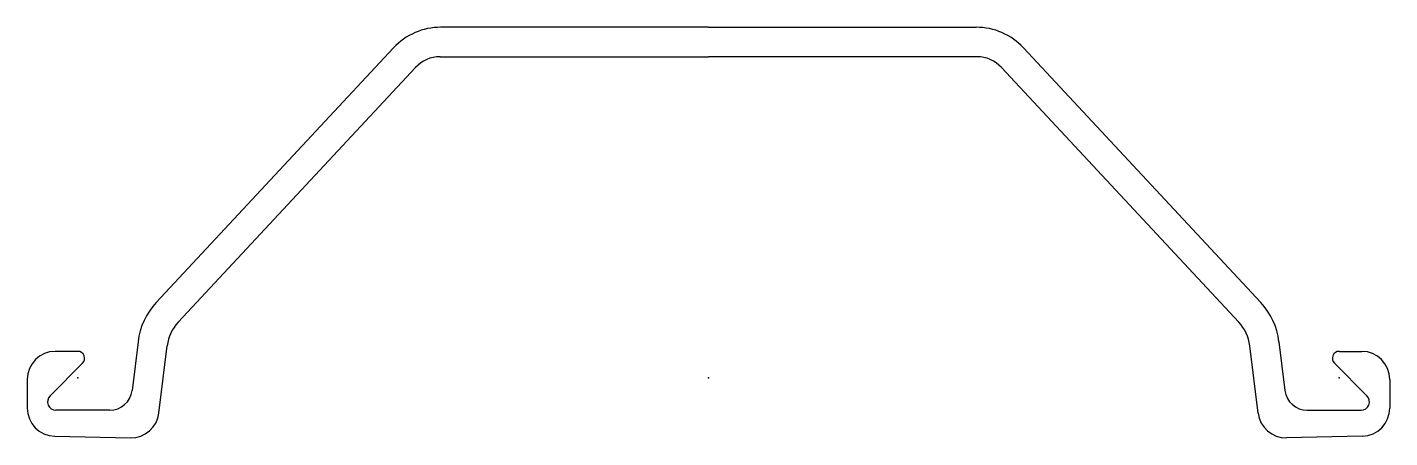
# Model space of a CAD drawing. Extents: x -18 to 468, y -21 to 125.
import ezdxf

# ---------------------------------------------------------------- set-up
doc = ezdxf.new("R2010")
doc.units = 0
doc.header["$MEASUREMENT"] = 0
doc.layers.get('0').update_dxf_attribs({"color": 5, "linetype": 'CONTINUOUS'})

msp = doc.modelspace()

# ---------------------------------------------------------------- linework, layer by layer
at = {"linetype": 'Continuous'}
for p, q in [((225, 125), (129.48079, 125)), ((225, 125), (320.5192, 125)), ((112.65953, 117.68583), (28.03703, 26.93783)), ((337.34045, 117.68583), (421.96298, 26.93783)), ((129.26755, 114.5), (225, 114.5)), ((320.73245, 114.5), (225, 114.5)), ((35.82306, 19.89336), (120.49153, 110.68422)), ((414.17694, 19.89336), (329.50845, 110.68422)), ((21.50823, 12.9419), (19.36434, -4.47724)), ((28.95319, -12.50979), (31.90526, 11.49404)), ((421.04681, -12.50979), (418.09476, 11.49404)), ((428.49176, 12.9419), (430.63565, -4.47724)), ((-9.87868, -6.37868), (1.73223, 5.23223)), ((-0.03553, 9.5), (-8, 9.5)), ((459.87869, -6.37868), (448.26776, 5.23223)), ((450.03552, 9.5), (458, 9.5)), ((-18, -0.5), (-18, -10.71146)), ((468, -0.5), (468, -10.71146)), ((11.42425, -11.5), (-7.75736, -11.5)), ((438.57574, -11.5), (457.75735, -11.5)), ((-8.21369, -20.70917), (18.81427, -21.28687)), ((458.21368, -20.70917), (431.18573, -21.28687))]:
    msp.add_line(p, q, dxfattribs=at)
for centre, radius, start, end in [((129.48079, 102), 23, 90, 137.00045), ((320.5192, 102), 23, 42.99955, 90), ((129.26755, 102.5), 12, 90, 136.99842), ((320.73245, 102.5), 12, 43.00163, 90), ((46.32101, 9.88802), 25, 137.00046, 172.9835), ((403.67899, 9.88802), 25, 7.0165, 42.99951), ((46.79309, 9.66308), 15, 136.99844, 172.98878), ((403.20691, 9.66308), 15, 7.01121, 43.00155), ((-8, -0.5), 10, 90, 180), ((-0.03553, 7), 2.5, 315, 90), ((450.03552, 7), 2.5, 90, 225.00009), ((458, -0.5), 10, 0, 90), ((11.42425, -3.5), 8, 270, 352.9835), ((438.57574, -3.5), 8, 187.0165, 270), ((-7.75736, -8.5), 3, 134.99999, 270), ((457.75735, -8.5), 3, 270, 44.99976), ((-8, -10.71146), 10, 180, 268.77554), ((19.02796, -11.28915), 10, 268.77554, 352.98878), ((430.97205, -11.28915), 10, 187.01121, 271.22441), ((458, -10.71146), 10, 271.22441, 0)]:
    msp.add_arc(centre, radius, start, end, dxfattribs=at)
for p in [(0, 0), (225, 0), (450, 0)]:
    msp.add_point(p, dxfattribs=at)

doc.saveas('drawing.dxf')
